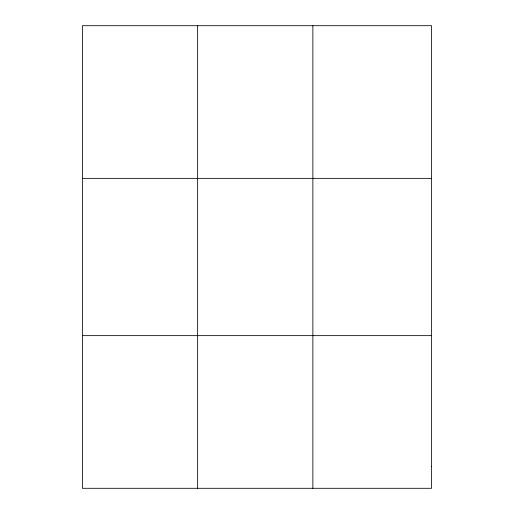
<?xml version="1.0" encoding="UTF-8"?>
<svg xmlns="http://www.w3.org/2000/svg" width="514" height="514" viewBox="0 0 514 514"><rect width="100%" height="100%" fill="white"/><g stroke="black" fill="none" stroke-linecap="round" stroke-linejoin="round"><path stroke-width="0.77" d="M197.639 488.3L197.639 25.7M312.865 488.3L312.865 25.7M82.413 178.358L431.587 178.358M82.413 335.642L431.587 335.642M431.587 466.494L431.587 488.3L82.413 488.3L82.413 25.7L431.587 25.7L431.587 466.494"/></g></svg>
